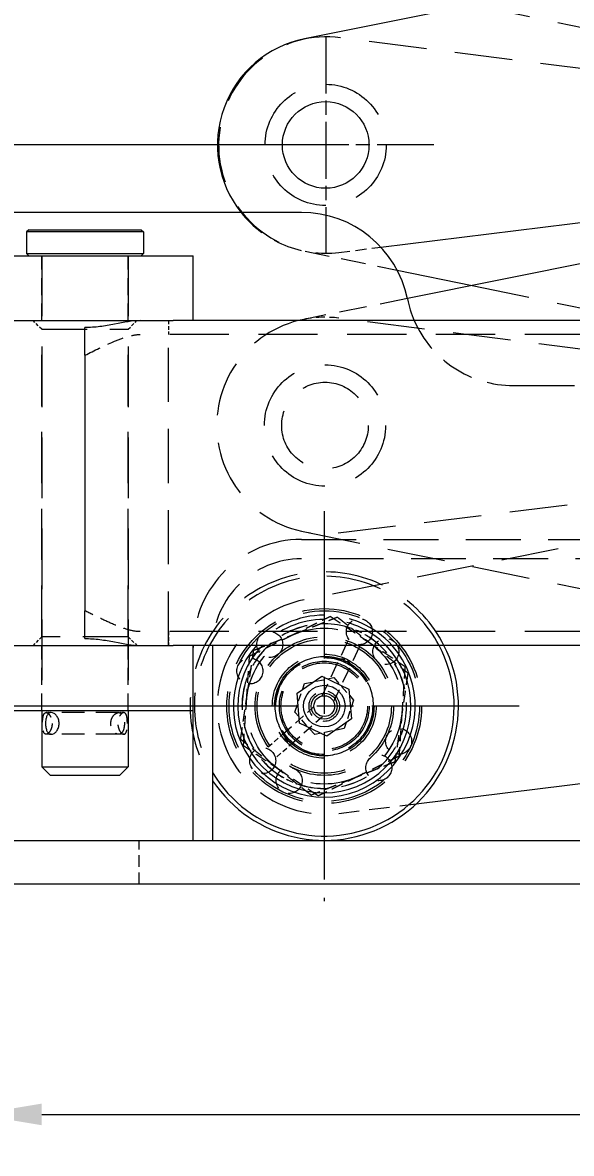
# Model space of a CAD drawing. Header units: millimetres. Extents: x 36 to 2484, y 36 to 1746.
# Drawn here: x 300.5 to 427.3, y 287.6 to 548.6 of the extents above; entities that cross this region are included whole.
import ezdxf

# ---------------------------------------------------------------- set-up
doc = ezdxf.new("R2010")
doc.units = ezdxf.units.MM
doc.header["$LTSCALE"] = 6
doc.linetypes.add('CHAIN', pattern=[0.3543, 0.2362, -0.0295, 0.0591, -0.0295])
doc.linetypes.add('HIDDEN', pattern=[9.525, 6.35, -3.175])
doc.layers.add('가는실선_A4', color=7, linetype='Continuous', lineweight=5)
doc.layers.add('굵은실선_A3', color=7, linetype='Continuous', lineweight=18)
doc.layers.add('가는실선중심선_A3', color=1, linetype='Continuous', lineweight=5, true_color=0xff0000)
doc.layers.add('가는파선_A3', color=7, linetype='HIDDEN', lineweight=13, true_color=0x008000)
doc.styles.add('치수문자_A3(2.5)', font='')
doc.styles.get('치수문자_A3(2.5)').set_extended_font_data('GulimChe')
doc.dimstyles.new('치수_A3(2.5)', dxfattribs={"dimscale": 6, "dimtxt": 2.5, "dimasz": 2.5, "dimexe": 1.5, "dimexo": 1, "dimgap": 0.5, "dimtad": 1, "dimtoh": 1, "dimdec": 1, "dimrnd": 1e-08, "dimdsep": 46, "dimtxsty": '치수문자_A3(2.5)', "dimcen": 0.09, "dimdle": 10, "dimclrd": 8, "dimclre": 8, "dimclrt": 7, "dimadec": 1, "dimazin": 2, "dimtfac": 0.8, "dimtmove": 0, "dimatfit": 3, "dimfxl": 1, "dimtolj": 1, "dimtzin": 0, "dimlwd": -1, "dimlwe": -1, "dimarcsym": 0})

# ---------------------------------------------------------------- blocks, each defined once
blk = doc.blocks.new('*D21')
at = {"layer": 'Defpoints', "color": 0, "transparency": 16777216}
for p in [(289.92, 349.82), (889.92, 349.82), (889.92, 296.55)]:
    blk.add_point(p, dxfattribs=at)
at = {"layer": '가는실선_A4', "color": 8, "transparency": 16777216}
for p, q in [((289.92, 343.82), (289.92, 287.55)), ((889.92, 343.82), (889.92, 287.55)), ((304.92, 296.55), (874.92, 296.55))]:
    blk.add_line(p, q, dxfattribs=at)
for points in [[(304.92, 299.05), (304.92, 294.05), (289.92, 296.55)], [(874.92, 299.05), (874.92, 294.05), (889.92, 296.55)]]:
    blk.add_solid(points, dxfattribs=at)
at = {"layer": '가는실선_A4', "color": 7, "transparency": 16777216, "insert": (589.92, 307.22), "char_height": 15, "attachment_point": 5, "style": '치수문자_A3(2.5)'}
blk.add_mtext('\\A1;600', dxfattribs=at)
blk = doc.blocks.new('*D26')
at = {"layer": 'Defpoints', "color": 0, "transparency": 16777216}
for p in [(345.69, 585.17), (287.36, 520.39), (345.53, 520.39)]:
    blk.add_point(p, dxfattribs=at)
at = {"layer": '가는실선_A4', "color": 8, "transparency": 16777216}
for p, q in [((339.69, 585.17), (278.36, 585.17)), ((287.36, 570.17), (287.36, 535.39)), ((339.53, 520.39), (278.36, 520.39))]:
    blk.add_line(p, q, dxfattribs=at)
for points in [[(284.86, 570.17), (289.86, 570.17), (287.36, 585.17)], [(284.86, 535.39), (289.86, 535.39), (287.36, 520.39)]]:
    blk.add_solid(points, dxfattribs=at)
at = {"layer": '가는실선_A4', "color": 7, "transparency": 16777216, "insert": (276.67, 552.78), "char_height": 15, "attachment_point": 5, "rotation": 90, "style": '치수문자_A3(2.5)'}
blk.add_mtext('\\A1;64.8', dxfattribs=at)
blk = doc.blocks.new('*D27')
at = {"layer": 'Defpoints', "color": 0, "transparency": 16777216}
for p in [(231.24, 520.39), (370.53, 520.39), (370.2, 390.82)]:
    blk.add_point(p, dxfattribs=at)
at = {"layer": '가는실선_A4', "color": 8, "transparency": 16777216}
for p, q in [((364.53, 520.39), (222.24, 520.39)), ((231.24, 405.82), (231.24, 505.39)), ((364.2, 390.82), (222.24, 390.82))]:
    blk.add_line(p, q, dxfattribs=at)
for points in [[(228.74, 505.39), (233.74, 505.39), (231.24, 520.39)], [(228.74, 405.82), (233.74, 405.82), (231.24, 390.82)]]:
    blk.add_solid(points, dxfattribs=at)
at = {"layer": '가는실선_A4', "color": 7, "transparency": 16777216, "insert": (220.54, 455.6), "char_height": 15, "attachment_point": 5, "rotation": 90, "style": '치수문자_A3(2.5)'}
blk.add_mtext('\\A1;129.6', dxfattribs=at)
blk = doc.blocks.new('*D28')
at = {"layer": 'Defpoints', "color": 0, "transparency": 16777216}
for p in [(328.74, 761.74), (183.57, 349.82), (289.92, 349.82)]:
    blk.add_point(p, dxfattribs=at)
at = {"layer": '가는실선_A4', "color": 8, "transparency": 16777216}
for p, q in [((322.74, 761.74), (174.57, 761.74)), ((183.57, 746.74), (183.57, 364.82)), ((283.92, 349.82), (174.57, 349.82))]:
    blk.add_line(p, q, dxfattribs=at)
for points in [[(181.07, 746.74), (186.07, 746.74), (183.57, 761.74)], [(181.07, 364.82), (186.07, 364.82), (183.57, 349.82)]]:
    blk.add_solid(points, dxfattribs=at)
at = {"layer": '가는실선_A4', "color": 7, "transparency": 16777216, "insert": (172.87, 555.78), "char_height": 15, "attachment_point": 5, "rotation": 90, "style": '치수문자_A3(2.5)'}
blk.add_mtext('\\A1;411.9', dxfattribs=at)

msp = doc.modelspace()

# ---------------------------------------------------------------- linework, layer by layer
at = {"layer": '가는실선중심선_A3', "linetype": 'CHAIN', "ltscale": 9.259962}
for p, q in [((370.527, 545.388), (370.527, 495.388)), ((395.527, 520.388), (345.527, 520.388))]:
    msp.add_line(p, q, dxfattribs=at)
at = {"layer": '가는실선중심선_A3', "linetype": 'CHAIN', "ltscale": 23.990969}
for p, q in [((370.199, 435.819), (370.199, 345.819)), ((415.199, 390.819), (325.199, 390.819))]:
    msp.add_line(p, q, dxfattribs=at)
at = {"layer": '가는파선_A3', "ltscale": 0.350336}
msp.add_line((404.531, 552.694), (561.425, 520.445), dxfattribs=at)
at = {"layer": '가는파선_A3', "ltscale": 0.34922}
for p, q in [((571.942, 519.731), (373.986, 545.138)), ((561.256, 454.578), (365.565, 415.376))]:
    msp.add_line(p, q, dxfattribs=at)
at = {"layer": '가는파선_A3', "ltscale": 0.067261}
msp.add_line((373.586, 495.575), (383.291, 496.772), dxfattribs=at)
at = {"layer": '가는파선_A3', "ltscale": 0.103234}
for p, q in [((304.917, 479.819), (304.917, 494.819)), ((324.917, 479.819), (324.917, 494.819)), ((304.917, 389.819), (304.917, 404.819)), ((324.917, 389.819), (324.917, 404.819))]:
    msp.add_line(p, q, dxfattribs=at)
at = {"layer": '가는파선_A3', "ltscale": 0.367454}
for p, q in [((304.917, 494.819), (304.917, 389.819)), ((324.917, 494.819), (324.917, 389.819))]:
    msp.add_line(p, q, dxfattribs=at)
at = {"layer": '가는파선_A3', "ltscale": 0.149423}
msp.add_line((365.769, 495.854), (387.029, 491.483), dxfattribs=at)
at = {"layer": '가는파선_A3', "ltscale": 0.350288}
msp.add_line((404.388, 487.914), (561.259, 455.661), dxfattribs=at)
at = {"layer": '가는파선_A3', "ltscale": 0.168085}
msp.add_line((389.393, 484.911), (365.454, 480.116), dxfattribs=at)
at = {"layer": '가는파선_A3', "ltscale": 0.34971}
for p, q in [((571.779, 454.946), (373.547, 480.4)), ((373.422, 430.791), (571.78, 455.24)), ((365.33, 431.115), (561.097, 390.876))]:
    msp.add_line(p, q, dxfattribs=at)
at = {"layer": '가는파선_A3', "ltscale": 0.019385}
for p, q in [((304.917, 477.819), (302.917, 479.819)), ((324.917, 477.819), (326.917, 479.819)), ((304.917, 406.819), (302.917, 404.819)), ((324.917, 406.819), (326.917, 404.819))]:
    msp.add_line(p, q, dxfattribs=at)
at = {"layer": '가는파선_A3', "ltscale": 0.274855}
for p, q in [((304.917, 477.819), (324.917, 477.819)), ((324.917, 406.819), (304.917, 406.819))]:
    msp.add_line(p, q, dxfattribs=at)
at = {"layer": '가는파선_A3', "ltscale": 0.310586}
for p, q in [((304.917, 406.819), (304.917, 477.819)), ((324.917, 406.819), (324.917, 477.819))]:
    msp.add_line(p, q, dxfattribs=at)
at = {"layer": '가는파선_A3', "ltscale": 0.021944}
for p, q in [((334.217, 479.819), (334.217, 476.619)), ((334.217, 408.019), (334.217, 404.819))]:
    msp.add_line(p, q, dxfattribs=at)
at = {"layer": '가는파선_A3', "ltscale": 0.328084}
msp.add_line((334.217, 404.819), (334.217, 479.819), dxfattribs=at)
at = {"layer": '가는파선_A3', "ltscale": 0.358754}
for p, q in [((512.179, 476.619), (327.654, 476.619)), ((512.179, 408.019), (327.654, 408.019))]:
    msp.add_line(p, q, dxfattribs=at)
at = {"layer": '가는파선_A3', "ltscale": 0.370989}
msp.add_line((413.907, 464.819), (519.917, 464.819), dxfattribs=at)
at = {"layer": '가는파선_A3', "ltscale": 0.332458}
for p, q in [((364.917, 429.319), (554.917, 429.319)), ((554.917, 424.819), (364.917, 424.819))]:
    msp.add_line(p, q, dxfattribs=at)
at = {"layer": '가는파선_A3', "ltscale": 0.096731}
for p, q in [((375.646, 405.863), (369.643, 393.153)), ((378.359, 404.582), (372.356, 391.872))]:
    msp.add_line(p, q, dxfattribs=at)
at = {"layer": '가는파선_A3', "ltscale": 0.047628}
for p, q in [((365.607, 396.006), (372.395, 397.39)), ((372.395, 397.39), (376.988, 392.202)), ((363.411, 389.435), (365.607, 396.006)), ((376.988, 392.202), (374.792, 385.631)), ((368.003, 384.248), (363.411, 389.435)), ((374.792, 385.631), (368.003, 384.248))]:
    msp.add_line(p, q, dxfattribs=at)
at = {"layer": '가는파선_A3', "ltscale": 0.009053}
for p, q in [((307.132, 389.319), (305.939, 389.319)), ((323.895, 389.319), (322.702, 389.319)), ((307.132, 384.319), (305.939, 384.319)), ((323.895, 384.319), (322.702, 384.319))]:
    msp.add_line(p, q, dxfattribs=at)
at = {"layer": '가는파선_A3', "ltscale": 0.137678}
for p, q in [((322.702, 389.319), (307.132, 389.319)), ((322.702, 384.319), (307.132, 384.319))]:
    msp.add_line(p, q, dxfattribs=at)
at = {"layer": '가는파선_A3', "ltscale": 0.064844}
for p, q in [((360.744, 384.45), (367.802, 390.7)), ((362.733, 382.204), (369.791, 388.454))]:
    msp.add_line(p, q, dxfattribs=at)
at = {"layer": '가는파선_A3', "ltscale": 0.031786}
for p, q in [((357.278, 381.382), (360.744, 384.45)), ((359.267, 379.136), (362.733, 382.204))]:
    msp.add_line(p, q, dxfattribs=at)
at = {"layer": '가는파선_A3', "ltscale": 0.124349}
msp.add_line((373.532, 366.051), (391.462, 368.26), dxfattribs=at)
at = {"layer": '가는파선_A3', "ltscale": 0.068789}
msp.add_line((327.417, 349.819), (327.417, 359.819), dxfattribs=at)
at = {"layer": '가는파선_A3', "ltscale": 0.384797}
for centre in [(370.527, 520.388), (370.363, 455.603)]:
    msp.add_circle(centre, 14, dxfattribs=at)
at = {"layer": '가는파선_A3', "ltscale": 0.366473}
for centre in [(370.363, 455.603), (370.199, 390.819)]:
    msp.add_circle(centre, 10, dxfattribs=at)
at = {"layer": '가는파선_A3', "ltscale": 0.353385}
msp.add_circle((370.199, 390.819), 22.5, dxfattribs=at)
at = {"layer": '가는파선_A3', "ltscale": 0.345532}
msp.add_circle((370.199, 390.819), 22, dxfattribs=at)
at = {"layer": '가는파선_A3', "ltscale": 0.129753}
for centre in [(378.314, 407.999), (357.604, 405.044), (384.425, 403.414), (353.019, 398.933), (387.379, 382.704), (355.974, 378.223), (382.794, 376.593), (362.085, 373.639)]:
    msp.add_circle(centre, 3, dxfattribs=at)
at = {"layer": '가는파선_A3', "ltscale": 0.329826}
for radius in [18, 18, 12]:
    msp.add_circle((370.199, 390.819), radius, dxfattribs=at)
at = {"layer": '가는파선_A3', "ltscale": 0.351814}
msp.add_circle((370.199, 390.819), 16, dxfattribs=at)
at = {"layer": '가는파선_A3', "ltscale": 0.34082}
msp.add_circle((370.199, 390.819), 15.5, dxfattribs=at)
at = {"layer": '가는파선_A3', "ltscale": 0.32982}
msp.add_circle((370.199, 390.819), 12, dxfattribs=at)
at = {"layer": '가는파선_A3', "ltscale": 0.316083}
msp.add_circle((370.199, 390.819), 11.5, dxfattribs=at)
at = {"layer": '가는파선_A3', "ltscale": 0.307511}
msp.add_circle((370.199, 390.819), 11.188, dxfattribs=at)
at = {"layer": '가는파선_A3', "ltscale": 0.380253}
msp.add_circle((370.199, 390.819), 10.376, dxfattribs=at)
at = {"layer": '가는파선_A3', "ltscale": 0.152244}
msp.add_circle((370.199, 390.819), 3.52, dxfattribs=at)
at = {"layer": '가는파선_A3', "ltscale": 0.335353}
for centre, start, end in [((370.803, 520.342), 82.68616, 258.38195), ((370.475, 390.863), 101.32774, 277.02353)]:
    msp.add_arc(centre, 25, start, end, dxfattribs=at)
at = {"layer": '가는파선_A3', "ltscale": 0.175767}
msp.add_arc((370.527, 520.388), 25, 218.51823, 277.02654, dxfattribs=at)
at = {"layer": '가는파선_A3', "ltscale": 0.055934}
msp.add_arc((370.363, 455.603), 25, 82.68315, 101.32473, dxfattribs=at)
at = {"layer": '가는파선_A3', "ltscale": 0.335365}
msp.add_arc((370.363, 455.603), 25, 101.32473, 277.02654, dxfattribs=at)
at = {"layer": '가는파선_A3', "ltscale": 0.199554}
msp.add_arc((413.907, 489.819), 25, 203.57818, 270, dxfattribs=at)
at = {"layer": '가는파선_A3', "ltscale": 0.339194}
msp.add_arc((364.917, 404.319), 25, 90, 178.85401, dxfattribs=at)
at = {"layer": '가는파선_A3', "ltscale": 0.277351}
msp.add_arc((364.917, 404.319), 20.5, 90, 178.6024, dxfattribs=at)
at = {"layer": '가는파선_A3', "ltscale": 0.353847}
msp.add_arc((370.199, 390.819), 31, 26.84721, 213.72703, dxfattribs=at)
at = {"layer": '가는파선_A3', "ltscale": 0.335196}
msp.add_arc((370.199, 390.819), 30, 27.81814, 210.749, dxfattribs=at)
at = {"layer": '가는파선_A3', "ltscale": 0.309054}
msp.add_arc((370.199, 390.819), 21, 41.81031, 138.18969, dxfattribs=at)
at = {"layer": '가는파선_A3', "ltscale": 0.278355}
msp.add_arc((370.199, 390.819), 20, 44.427, 135.573, dxfattribs=at)
at = {"layer": '가는파선_A3', "ltscale": 0.164221}
for start, end in [(73.77118, 145.6638), (343.77118, 55.6638), (163.77118, 235.6638), (253.77118, 325.6638)]:
    msp.add_arc((370.199, 390.819), 19.01, start, end, dxfattribs=at)
at = {"layer": '가는파선_A3', "ltscale": 0.164027}
for start, end in [(73.77595, 145.65902), (343.77595, 55.65902), (163.77595, 235.65902), (253.77595, 325.65902)]:
    msp.add_arc((370.199, 390.819), 18.99, start, end, dxfattribs=at)
at = {"layer": '가는파선_A3', "ltscale": 0.041265}
for start, end in [(55.65902, 73.77595), (145.65902, 163.77595), (325.65902, 343.77595), (235.65902, 253.77595)]:
    msp.add_arc((370.199, 390.819), 18.99, start, end, dxfattribs=at)
at = {"layer": '가는파선_A3', "ltscale": 0.041287}
for start, end in [(55.6638, 73.77118), (145.6638, 163.77118), (325.6638, 343.77118), (235.6638, 253.77118)]:
    msp.add_arc((370.199, 390.819), 19.01, start, end, dxfattribs=at)
at = {"layer": '가는파선_A3', "ltscale": 0.300173}
msp.add_arc((370.199, 390.819), 11.4, 72.27833, 57.15665, dxfattribs=at)
at = {"layer": '가는파선_A3', "ltscale": 0.020627}
msp.add_arc((370.199, 390.819), 11.4, 57.15665, 72.27833, dxfattribs=at)
at = {"layer": '가는파선_A3', "ltscale": 0.10213}
msp.add_open_spline([(314.917, 471.819), (317.064, 472.889), (319.374, 474.05), (322.672, 475.438), (323.744, 475.841), (325.785, 476.43), (326.753, 476.619), (327.654, 476.619)], degree=3, knots=[-4.5679213, -4.5679213, -4.5679213, -4.5679213, -3.8482103, -3.8482103, -3.4883548, -3.4883548, -3.1284993, -3.1284993, -3.1284993, -3.1284993], dxfattribs=at)
at = {"layer": '가는파선_A3', "ltscale": 0.102128}
msp.add_open_spline([(327.654, 408.019), (326.862, 408.019), (325.95, 408.176), (324.051, 408.695), (323.064, 409.054), (321.036, 409.874), (319.803, 410.433), (317.317, 411.62), (316.063, 412.247), (314.917, 412.819)], degree=3, knots=[-1.4013318, -1.4013318, -1.4013318, -1.4013318, -1.0849597, -1.0849597, -0.7685876, -0.7685876, -0.3842938, -0.3842938, 0, 0, 0, 0], dxfattribs=at)
at = {"layer": '가는파선_A3', "ltscale": 0.072589}
for points in [[(362.264, 406.975), (366.594, 409.101), (371.592, 411.556)], [(363.561, 407.55), (368.044, 409.329), (373.221, 411.382)], [(371.592, 411.556), (376.218, 408.455), (380.224, 405.769)], [(373.221, 411.382), (377.588, 407.926), (381.37, 404.933)], [(353.901, 403.717), (359.078, 405.771), (363.561, 407.55)], [(352.936, 402.394), (357.935, 404.849), (362.264, 406.975)], [(380.224, 405.769), (384.23, 403.083), (388.855, 399.981)], [(381.37, 404.933), (385.152, 401.94), (389.519, 398.484)], [(352.24, 392.025), (352.563, 396.837), (352.936, 402.394)], [(352.39, 393.435), (353.092, 398.207), (353.901, 403.717)], [(388.855, 399.981), (388.482, 394.424), (388.159, 389.612)], [(389.519, 398.484), (388.709, 392.974), (388.008, 388.202)], [(350.88, 383.154), (351.689, 388.664), (352.39, 393.435)], [(351.543, 381.656), (351.916, 387.213), (352.24, 392.025)], [(388.159, 389.612), (387.835, 384.8), (387.462, 379.243)], [(388.008, 388.202), (387.307, 383.43), (386.497, 377.92)], [(359.029, 376.704), (355.247, 379.697), (350.88, 383.154)], [(360.175, 375.868), (356.169, 378.555), (351.543, 381.656)], [(387.462, 379.243), (382.463, 376.788), (378.134, 374.662)], [(367.178, 370.255), (362.811, 373.711), (359.029, 376.704)], [(386.497, 377.92), (381.32, 375.866), (376.837, 374.087)], [(368.806, 370.081), (364.18, 373.182), (360.175, 375.868)], [(376.837, 374.087), (372.354, 372.309), (367.178, 370.255)], [(378.134, 374.662), (373.805, 372.536), (368.806, 370.081)]]:
    msp.add_rational_spline(points, [1, 1.0379548493, 1], degree=2, dxfattribs=at)
at = {"layer": '가는파선_A3', "ltscale": 0.03301}
msp.add_open_spline([(376.382, 400.396), (376.382, 400.396), (376.38, 400.399), (376.363, 400.423), (376.328, 400.471), (376.211, 400.62), (376.122, 400.727), (375.897, 400.957), (375.763, 401.078), (375.536, 401.239), (375.462, 401.286), (375.333, 401.36), (375.28, 401.388), (375.173, 401.439), (375.12, 401.463), (374.994, 401.513), (374.921, 401.539), (374.702, 401.605), (374.559, 401.634), (374.278, 401.674), (374.143, 401.683), (373.905, 401.688), (373.807, 401.685), (373.695, 401.68), (373.669, 401.678), (373.669, 401.678)], degree=3, knots=[0.24089098, 0.24089098, 0.24089098, 0.24089098, 0.25749883, 0.25749883, 0.31143832, 0.31143832, 0.37402727, 0.37402727, 0.43474361, 0.43474361, 0.46166615, 0.46166615, 0.47974886, 0.47974886, 0.49714195, 0.49714195, 0.52076302, 0.52076302, 0.56809384, 0.56809384, 0.6205049, 0.6205049, 0.67723035, 0.67723035, 0.72257544, 0.72257544, 0.72257544, 0.72257544], dxfattribs=at)
at = {"layer": '가는파선_A3', "ltscale": 0.108529}
for points in [[(307.325, 386.819), (307.325, 387.134), (307.282, 387.469), (307.115, 388.085), (306.992, 388.365), (306.725, 388.808), (306.564, 389), (306.24, 389.255), (306.078, 389.319), (305.8, 389.319), (305.667, 389.255), (305.449, 389), (305.363, 388.808), (305.24, 388.365), (305.193, 388.085), (305.135, 387.469), (305.123, 387.134), (305.123, 386.503), (305.135, 386.168), (305.193, 385.552), (305.24, 385.272), (305.363, 384.83), (305.449, 384.637), (305.667, 384.382), (305.8, 384.319), (306.078, 384.319), (306.24, 384.382), (306.564, 384.637), (306.725, 384.83), (306.992, 385.272), (307.115, 385.552), (307.282, 386.168), (307.325, 386.503), (307.325, 386.819)], [(320.886, 386.819), (320.886, 386.503), (320.939, 386.168), (321.146, 385.552), (321.3, 385.272), (321.64, 384.83), (321.848, 384.637), (322.281, 384.382), (322.504, 384.319), (322.9, 384.319), (323.098, 384.382), (323.438, 384.637), (323.581, 384.83), (323.797, 385.272), (323.884, 385.552), (323.997, 386.168), (324.024, 386.503), (324.024, 387.134), (323.997, 387.469), (323.884, 388.085), (323.797, 388.365), (323.581, 388.808), (323.438, 389), (323.098, 389.255), (322.9, 389.319), (322.504, 389.319), (322.281, 389.255), (321.848, 389), (321.64, 388.808), (321.3, 388.365), (321.146, 388.085), (320.939, 387.469), (320.886, 387.134), (320.886, 386.819)], [(324.711, 386.819), (324.711, 386.503), (324.698, 386.168), (324.64, 385.552), (324.594, 385.272), (324.47, 384.83), (324.385, 384.637), (324.167, 384.382), (324.034, 384.319), (323.756, 384.319), (323.594, 384.382), (323.269, 384.637), (323.108, 384.83), (322.842, 385.272), (322.719, 385.552), (322.552, 386.168), (322.509, 386.503), (322.509, 387.134), (322.552, 387.469), (322.719, 388.085), (322.842, 388.365), (323.108, 388.808), (323.269, 389), (323.594, 389.255), (323.756, 389.319), (324.034, 389.319), (324.167, 389.255), (324.385, 389), (324.47, 388.808), (324.594, 388.365), (324.64, 388.085), (324.698, 387.469), (324.711, 387.134), (324.711, 386.819)]]:
    msp.add_open_spline(points, degree=3, knots=[0, 0, 0, 0, 0.0946121, 0.0946121, 0.1892241, 0.1892241, 0.2838229, 0.2838229, 0.3784218, 0.3784218, 0.4730206, 0.4730206, 0.5676194, 0.5676194, 0.6622315, 0.6622315, 0.7568436, 0.7568436, 0.8514556, 0.8514556, 0.9460677, 0.9460677, 1.0406665, 1.0406665, 1.1352653, 1.1352653, 1.2298642, 1.2298642, 1.324463, 1.324463, 1.419075, 1.419075, 1.5136871, 1.5136871, 1.5136871, 1.5136871], dxfattribs=at)
at = {"layer": '가는파선_A3', "ltscale": 0.016455}
for points, knots in [([(360.744, 384.45), (360.744, 384.45), (360.744, 384.45), (360.747, 384.438), (360.756, 384.393), (360.797, 384.234), (360.831, 384.111), (360.933, 383.828), (361.001, 383.67), (361.14, 383.421), (361.196, 383.332), (361.295, 383.194), (361.334, 383.144), (361.39, 383.077), (361.404, 383.061), (361.419, 383.044)], [0.72257544, 0.72257544, 0.72257544, 0.72257544, 0.73027321, 0.73027321, 0.78327828, 0.78327828, 0.8451154, 0.8451154, 0.90495079, 0.90495079, 0.93739554, 0.93739554, 0.95677641, 0.95677641, 0.96334644, 0.96334644, 0.96334644, 0.96334644]), ([(361.419, 383.044), (361.458, 383), (361.498, 382.958), (361.6, 382.858), (361.661, 382.804), (361.852, 382.647), (361.984, 382.56), (362.236, 382.414), (362.356, 382.357), (362.56, 382.268), (362.641, 382.238), (362.717, 382.209), (362.733, 382.204), (362.733, 382.204)], [0, 0, 0, 0, 0.01769458, 0.01769458, 0.04283287, 0.04283287, 0.09480479, 0.09480479, 0.14857016, 0.14857016, 0.20501592, 0.20501592, 0.24089098, 0.24089098, 0.24089098, 0.24089098])]:
    msp.add_open_spline(points, degree=3, knots=knots, dxfattribs=at)
at = {"layer": '굵은실선_A3'}
for p, q in [((515.096, 574.837), (365.618, 544.901)), ((383.291, 496.772), (515.096, 513.017)), ((515.096, 510.085), (389.393, 484.911)), ((364.917, 504.819), (297.917, 504.819)), ((301.917, 500.819), (301.417, 500.319)), ((328.417, 500.319), (301.417, 500.319)), ((301.417, 500.319), (301.417, 495.319)), ((301.917, 500.819), (327.917, 500.819)), ((327.917, 500.819), (328.417, 500.319)), ((328.417, 500.319), (328.417, 495.319)), ((289.917, 494.819), (339.917, 494.819)), ((301.417, 495.319), (328.417, 495.319)), ((301.917, 494.819), (301.417, 495.319)), ((327.917, 494.819), (328.417, 495.319)), ((339.917, 479.819), (339.917, 494.819)), ((387.029, 491.483), (404.388, 487.914)), ((289.917, 479.819), (335.282, 479.819)), ((314.917, 471.819), (314.917, 478.219)), ((512.179, 479.819), (335.282, 479.819)), ((314.917, 471.819), (314.917, 412.819)), ((314.917, 406.419), (314.917, 412.819)), ((289.917, 404.819), (335.282, 404.819)), ((512.179, 404.819), (335.282, 404.819)), ((339.917, 389.819), (339.917, 404.819)), ((344.417, 404.319), (344.417, 359.819)), ((363.935, 393.778), (369.629, 397.723)), ((369.629, 397.723), (375.894, 394.764)), ((375.894, 394.764), (376.464, 387.86)), ((364.504, 386.873), (363.935, 393.778)), ((289.917, 389.819), (339.917, 389.819)), ((304.917, 389.819), (304.917, 376.819)), ((324.917, 389.819), (324.917, 376.819)), ((339.917, 359.819), (339.917, 389.819)), ((370.769, 383.914), (364.504, 386.873)), ((376.464, 387.86), (370.769, 383.914)), ((391.462, 368.26), (503.085, 382.012)), ((304.917, 376.819), (324.917, 376.819)), ((306.917, 374.819), (304.917, 376.819)), ((322.917, 374.819), (324.917, 376.819)), ((322.917, 374.819), (306.917, 374.819)), ((289.917, 359.819), (889.917, 359.819)), ((289.917, 349.819), (889.917, 349.819))]:
    msp.add_line(p, q, dxfattribs=at)
for centre, radius in [((370.527, 520.388), 10), ((370.199, 390.819), 4.8), ((370.199, 390.819), 3), ((370.199, 390.819), 2.4)]:
    msp.add_circle(centre, radius, dxfattribs=at)
for centre, radius, start, end in [((370.527, 520.388), 25, 101.32473, 218.51823), ((364.917, 479.819), 25, 11.53696, 90), ((413.907, 489.819), 25, 191.53696, 203.57818), ((364.917, 404.319), 25, 178.85401, 180), ((364.917, 404.319), 20.5, 178.6024, 180), ((370.199, 390.819), 30, 210.749, 27.81814), ((370.199, 390.819), 31, 213.72703, 26.84721), ((370.199, 390.819), 21, 138.18969, 41.81031), ((370.199, 390.819), 20, 135.573, 44.427)]:
    msp.add_arc(centre, radius, start, end, dxfattribs=at)
for points, knots in [([(327.654, 479.819), (325.966, 479.818), (323.942, 479.399), (320.659, 478.783), (319.516, 478.582), (317.212, 478.298), (316.05, 478.219), (314.917, 478.219)], [1.3477037, 1.3477037, 1.3477037, 1.3477037, 2.0209987, 2.0209987, 2.3610801, 2.3610801, 2.7011615, 2.7011615, 2.7011615, 2.7011615]), ([(314.917, 406.419), (316.05, 406.419), (317.212, 406.339), (319.516, 406.055), (320.659, 405.854), (323.942, 405.238), (325.966, 404.819), (327.654, 404.819)], [-2.7011615, -2.7011615, -2.7011615, -2.7011615, -2.3610801, -2.3610801, -2.0209987, -2.0209987, -1.3477037, -1.3477037, -1.3477037, -1.3477037]), ([(305.81, 386.819), (305.81, 387.134), (305.836, 387.469), (305.949, 388.085), (306.037, 388.365), (306.253, 388.808), (306.396, 389), (306.736, 389.255), (306.934, 389.319), (307.329, 389.319), (307.553, 389.255), (307.985, 389), (308.194, 388.808), (308.533, 388.365), (308.687, 388.085), (308.895, 387.469), (308.948, 387.134), (308.948, 386.503), (308.895, 386.168), (308.687, 385.552), (308.533, 385.272), (308.194, 384.83), (307.985, 384.637), (307.553, 384.382), (307.329, 384.319), (306.934, 384.319), (306.736, 384.382), (306.396, 384.637), (306.253, 384.83), (306.037, 385.272), (305.949, 385.552), (305.836, 386.168), (305.81, 386.503), (305.81, 386.819)], [0, 0, 0, 0, 0.0946121, 0.0946121, 0.1892241, 0.1892241, 0.2838229, 0.2838229, 0.3784218, 0.3784218, 0.4730206, 0.4730206, 0.5676194, 0.5676194, 0.6622315, 0.6622315, 0.7568436, 0.7568436, 0.8514556, 0.8514556, 0.9460677, 0.9460677, 1.0406665, 1.0406665, 1.1352653, 1.1352653, 1.2298642, 1.2298642, 1.324463, 1.324463, 1.419075, 1.419075, 1.5136871, 1.5136871, 1.5136871, 1.5136871])]:
    msp.add_open_spline(points, degree=3, knots=knots, dxfattribs=at)

# ---------------------------------------------------------------- dimensions: what is measured, and where the dimension line sits
at = {"layer": '가는실선_A4', "color": 8, "true_color": 0x808080}
for base, p1, p2, angle, picture, middle in [((183.574, 349.819), (328.737, 761.741), (289.917, 349.819), 90, '*D28', (183.574, 555.78)), ((287.356, 520.388), (345.692, 585.172), (345.527, 520.388), 90, '*D26', (287.356, 552.78)), ((231.237, 520.388), (370.199, 390.819), (370.527, 520.388), 90, '*D27', (231.237, 455.603)), ((889.917, 296.553), (289.917, 349.819), (889.917, 349.819), 180, '*D21', (589.917, 296.553))]:
    dim = msp.add_linear_dim(base=base, p1=p1, p2=p2, angle=angle, dimstyle='치수_A3(2.5)', override={"dimgap": 0.5, "dimtoh": 0, "dimdec": 1, "dimtol": 0, "dimlim": 0, "dimtp": 0, "dimtm": 0, "dimtdec": 2, "dimtofl": 0, "dimatfit": 1}, dxfattribs=at)
    dim.commit()
    dim.dimension.update_dxf_attribs({"geometry": picture, "text_midpoint": middle, "dimtype": 160})

doc.saveas('drawing.dxf')
